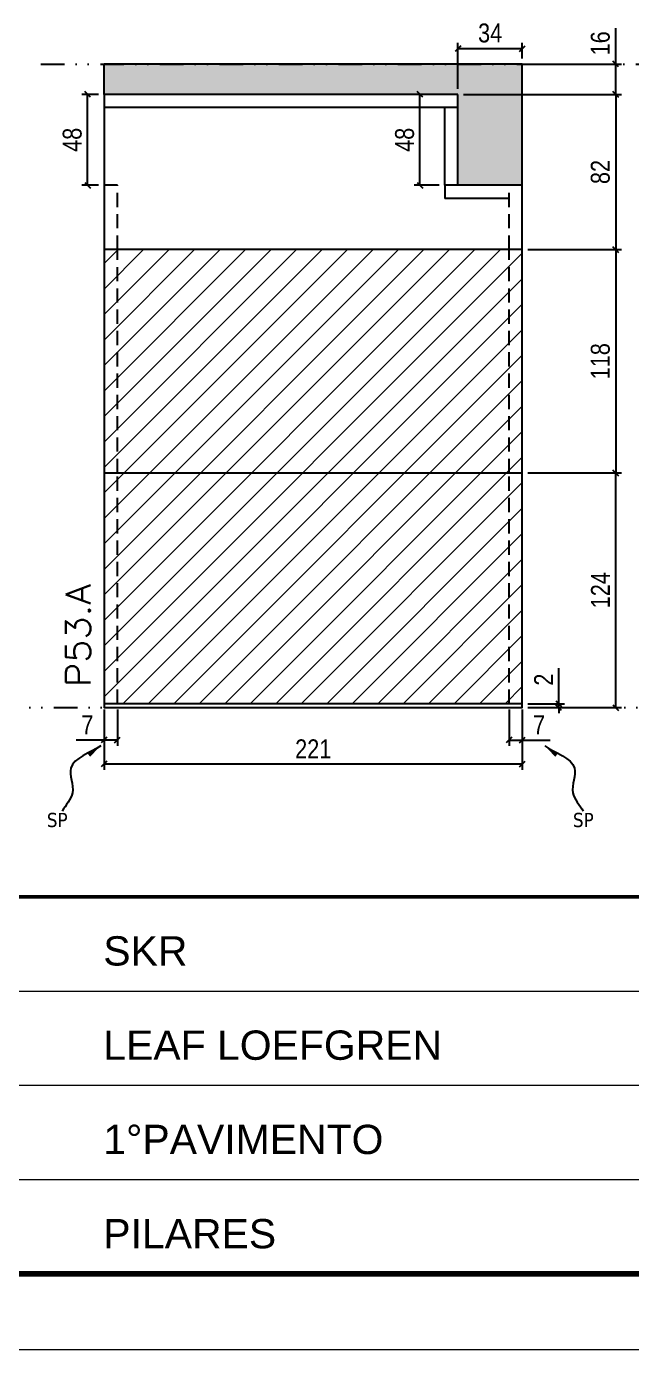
# Model space of a CAD drawing. Extents: x 14400 to 27878, y -21631 to 6985.
# Drawn here: x 19840 to 20160, y 4786 to 5485 of the extents above; entities that cross this region are included whole.
import ezdxf

# ---------------------------------------------------------------- set-up
doc = ezdxf.new("R2010")
doc.units = 0
for name, pattern in [('CONTINUO', [0]), ('DASHED', [0.75, 0.5, -0.25]), ('DIVIDE2', [0.625, 0.25, -0.125, 0, -0.125, 0, -0.125]), ('HIDDEN', [0.375, 0.25, -0.125])]:
    doc.linetypes.add(name, pattern=pattern)
for name, color, linetype in [('COTA', 241, 'Continuous'), ('Nível', 160, 'Continuous'), ('Painéis', 200, 'Continuous'), ('SARR_2.2x7', 40, 'Continuous'), ('Sarrafo de Pressão', 42, 'HIDDEN'), ('texto', 7, 'Continuous')]:
    doc.layers.add(name, color=color, linetype=linetype)
for name, color, linetype, lineweight in [('Folhas', 255, 'Continuous', 9), ('Hachura', 251, 'Continuous', 9), ('SARRAFO DE PRESSAO', 251, 'DASHED', 9), ('Texto Seção', 7, 'Continuous', 15)]:
    doc.layers.add(name, color=color, linetype=linetype, lineweight=lineweight)
doc.styles.add('ARIAL', font='arial.ttf')
doc.styles.add('COTA TECNICA', font='techl___.ttf', dxfattribs={"height": 10})
doc.styles.add('COTA TECNICA-50', font='techl___.ttf', dxfattribs={"height": 10})
doc.styles.add('REGUA-120', font='ROMANS.shx', dxfattribs={"height": 15})
doc.styles.get("Standard").update_dxf_attribs({"font": 'arial.ttf'})
doc.dimstyles.new('COTA PAINEL-50', dxfattribs={"dimtxt": 10, "dimasz": 3, "dimexe": 3, "dimexo": 3, "dimgap": 3, "dimtad": 1, "dimdec": 1, "dimzin": 12, "dimdsep": 46, "dimtxsty": 'COTA TECNICA-50', "dimblk1": 'OBLIQUE', "dimblk2": 'OBLIQUE', "dimsah": 1, "dimcen": 0.9, "dimclrd": 4, "dimclre": 4, "dimclrt": 240, "dimadec": 1, "dimazin": 3, "dimtfac": 1, "dimtdec": 1, "dimtmove": 0, "dimatfit": 3, "dimfxl": 1, "dimtolj": 1, "dimtzin": 12, "dimarcsym": 0})
doc.dimstyles.new('PAINEL', dxfattribs={"dimtxt": 10, "dimasz": 3, "dimexe": 3, "dimexo": 3, "dimgap": 3, "dimtad": 1, "dimdec": 1, "dimzin": 12, "dimdsep": 46, "dimtxsty": 'COTA TECNICA', "dimblk1": 'OBLIQUE', "dimblk2": 'OBLIQUE', "dimsah": 1, "dimcen": 0.9, "dimclrd": 4, "dimclre": 4, "dimclrt": 240, "dimadec": 1, "dimazin": 3, "dimtfac": 1, "dimtdec": 1, "dimtmove": 0, "dimatfit": 3, "dimfxl": 1, "dimtolj": 1, "dimtzin": 12, "dimarcsym": 0})
doc.dimstyles.get("Standard").update_dxf_attribs({"dimtxt": 0.18, "dimasz": 0.18, "dimexe": 0.18, "dimexo": 0.0625, "dimgap": 0.09, "dimtad": 0, "dimtih": 1, "dimtoh": 1, "dimdec": 4, "dimzin": 0, "dimdsep": 46, "dimtxsty": 'Standard', "dimcen": 0.09, "dimadec": 0, "dimazin": 0, "dimtfac": 1, "dimtdec": 4, "dimtofl": 0, "dimtmove": 0, "dimatfit": 3, "dimfxl": 1, "dimtolj": 1, "dimtzin": 0, "dimarcsym": 0})

# ---------------------------------------------------------------- blocks, each defined once
blk = doc.blocks.new('9999999999')
at = {"color": 30, "linetype": 'CONTINUO'}
for p, q in [((98564.56, 34379.64), (99583.98, 34379.64)), ((98564.56, 34329.83), (99487.98, 34329.83)), ((98564.56, 34280.02), (99487.98, 34280.02))]:
    blk.add_line(p, q, dxfattribs=at)
at = {"color": 30, "linetype": 'CONTINUO', "const_width": 2}
blk.add_lwpolyline([(99583.98, 34230.21), (99583.98, 34414.45, 0.414214), (99568.98, 34429.45), (98228.98, 34429.45, 0.414214), (98213.98, 34414.45), (98213.98, 34245.21, 0.414214), (98228.98, 34230.21), (99583.98, 34230.21)], format="xyb", dxfattribs=at)
at = {"layer": 'Folhas'}
blk.add_lwpolyline([(98138.98, 34190.21), (99623.98, 34190.21), (99623.98, 35240.21), (98138.98, 35240.21)], close=True, dxfattribs=at)
at = {"layer": 'Folhas', "color": 30, "const_width": 3}
blk.add_lwpolyline([(98213.98, 34230.21), (99583.98, 34230.21), (99583.98, 35200.21), (98213.98, 35200.21)], close=True, dxfattribs=at)
at = {"color": 7, "linetype": 'Continuous', "ltscale": 5, "style": 'ARIAL'}
for s, height, p in [('SKR', 15.483, (98837.68, 34393.13)), ('LEAF LOEFGREN', 15.4829, (98837.68, 34343.32)), ('1°PAVIMENTO', 15.4829, (98837.68, 34293.51)), ('PILARES', 15.483, (98837.68, 34243.7))]:
    blk.add_text(s, height=height, dxfattribs=at).set_placement(p)
blk = doc.blocks.new('_Oblique')
at = {"color": 0, "linetype": 'ByBlock', "lineweight": -2}
blk.add_line((-0.5, -0.5), (0.5, 0.5), dxfattribs=at)
blk = doc.blocks.new('*D1550')
at = {"layer": 'COTA', "color": 4, "lineweight": -2, "transparency": 16777216}
for p, q in [((19881.12, 5124.44), (19881.12, 5092.54)), ((20102.12, 5124.44), (20102.12, 5092.54)), ((20102.12, 5095.54), (19881.12, 5095.54))]:
    blk.add_line(p, q, dxfattribs=at)
at = {"layer": 'Defpoints', "color": 0, "transparency": 16777216}
for p in [(19881.12, 5127.44), (20102.12, 5127.44), (19881.12, 5095.54)]:
    blk.add_point(p, dxfattribs=at)
at = {"layer": 'COTA', "color": 4, "lineweight": -2, "transparency": 16777216, "xscale": 3, "yscale": 3, "zscale": 3, "rotation": 180}
blk.add_blockref('_Oblique', (19881.12, 5095.54), dxfattribs=at)
at = {"layer": 'COTA', "color": 4, "lineweight": -2, "transparency": 16777216, "xscale": 3, "yscale": 3, "zscale": 3}
blk.add_blockref('_Oblique', (20102.12, 5095.54), dxfattribs=at)
at = {"layer": 'COTA', "color": 240, "transparency": 16777216, "insert": (19991.62, 5103.6), "char_height": 10, "attachment_point": 5, "style": 'COTA TECNICA'}
blk.add_mtext('\\A1;221', dxfattribs=at)
blk = doc.blocks.new('*D1551')
at = {"layer": 'COTA', "color": 4, "lineweight": -2, "transparency": 16777216}
for p, q in [((20095.12, 5124.44), (20095.12, 5105.19)), ((20102.12, 5122.44), (20102.12, 5105.19)), ((20095.12, 5108.19), (20102.12, 5108.19)), ((20102.12, 5108.19), (20116.85, 5108.19))]:
    blk.add_line(p, q, dxfattribs=at)
at = {"layer": 'Defpoints', "color": 0, "transparency": 16777216}
for p in [(20095.12, 5127.44), (20102.12, 5125.44), (20102.12, 5108.19)]:
    blk.add_point(p, dxfattribs=at)
at = {"layer": 'COTA', "color": 4, "lineweight": -2, "transparency": 16777216, "xscale": 3, "yscale": 3, "zscale": 3, "rotation": 180}
blk.add_blockref('_Oblique', (20095.12, 5108.19), dxfattribs=at)
at = {"layer": 'COTA', "color": 4, "lineweight": -2, "transparency": 16777216, "xscale": 3, "yscale": 3, "zscale": 3}
blk.add_blockref('_Oblique', (20102.12, 5108.19), dxfattribs=at)
at = {"layer": 'COTA', "color": 240, "transparency": 16777216, "insert": (20110.99, 5116.27), "char_height": 10, "attachment_point": 5, "style": 'COTA TECNICA-50'}
blk.add_mtext('\\A1;7', dxfattribs=at)
blk = doc.blocks.new('*D1552')
at = {"layer": 'COTA', "color": 4, "lineweight": -2, "transparency": 16777216}
for p, q in [((19881.12, 5122.44), (19881.12, 5105.19)), ((19888.12, 5124.44), (19888.12, 5105.19)), ((19881.12, 5108.19), (19866.39, 5108.19)), ((19888.12, 5108.19), (19881.12, 5108.19))]:
    blk.add_line(p, q, dxfattribs=at)
at = {"layer": 'Defpoints', "color": 0, "transparency": 16777216}
for p in [(19881.12, 5125.44), (19888.12, 5127.44), (19881.12, 5108.19)]:
    blk.add_point(p, dxfattribs=at)
at = {"layer": 'COTA', "color": 4, "lineweight": -2, "transparency": 16777216, "xscale": 3, "yscale": 3, "zscale": 3, "rotation": 180}
blk.add_blockref('_Oblique', (19881.12, 5108.19), dxfattribs=at)
at = {"layer": 'COTA', "color": 4, "lineweight": -2, "transparency": 16777216, "xscale": 3, "yscale": 3, "zscale": 3}
blk.add_blockref('_Oblique', (19888.12, 5108.19), dxfattribs=at)
at = {"layer": 'COTA', "color": 240, "transparency": 16777216, "insert": (19872.26, 5116.27), "char_height": 10, "attachment_point": 5, "style": 'COTA TECNICA-50'}
blk.add_mtext('\\A1;7', dxfattribs=at)
blk = doc.blocks.new('*D1553')
at = {"layer": 'COTA', "color": 4, "lineweight": -2, "transparency": 16777216}
for p, q in [((20121.38, 5127.44), (20121.38, 5146.24)), ((20105.12, 5127.44), (20124.38, 5127.44)), ((20105.12, 5125.44), (20124.38, 5125.44)), ((20121.38, 5125.44), (20121.38, 5127.44)), ((20121.38, 5125.44), (20121.38, 5122.44))]:
    blk.add_line(p, q, dxfattribs=at)
at = {"layer": 'Defpoints', "color": 0, "transparency": 16777216}
for p in [(20102.12, 5127.44), (20102.12, 5125.44), (20121.38, 5125.44)]:
    blk.add_point(p, dxfattribs=at)
at = {"layer": 'COTA', "color": 4, "lineweight": -2, "transparency": 16777216, "xscale": 3, "yscale": 3, "zscale": 3}
for p, rotation in [((20121.38, 5127.44), 270), ((20121.38, 5125.44), 90)]:
    blk.add_blockref('_Oblique', p, dxfattribs=dict(at, rotation=rotation))
at = {"layer": 'COTA', "color": 240, "transparency": 16777216, "insert": (20113.38, 5140.18), "char_height": 10, "attachment_point": 5, "rotation": 90, "style": 'COTA TECNICA-50'}
blk.add_mtext('\\A1;2', dxfattribs=at)
blk = doc.blocks.new('*D1567')
at = {"layer": 'COTA', "color": 4, "lineweight": -2, "transparency": 16777216}
for p, q in [((20151.49, 5465.44), (20151.49, 5484.45)), ((20105.12, 5465.44), (20154.49, 5465.44)), ((20151.49, 5449.44), (20151.49, 5465.44)), ((20071.12, 5449.44), (20154.49, 5449.44))]:
    blk.add_line(p, q, dxfattribs=at)
at = {"layer": 'Defpoints', "color": 0, "transparency": 16777216}
for p in [(20102.12, 5465.44), (20151.49, 5465.44), (20068.12, 5449.44)]:
    blk.add_point(p, dxfattribs=at)
at = {"layer": 'COTA', "color": 4, "lineweight": -2, "transparency": 16777216, "xscale": 3, "yscale": 3, "zscale": 3}
for p, rotation in [((20151.49, 5465.44), 90), ((20151.49, 5449.44), 270)]:
    blk.add_blockref('_Oblique', p, dxfattribs=dict(at, rotation=rotation))
at = {"layer": 'COTA', "color": 240, "transparency": 16777216, "insert": (20143.39, 5476.44), "char_height": 10, "attachment_point": 5, "rotation": 90, "style": 'COTA TECNICA-50'}
blk.add_mtext('\\A1;16', dxfattribs=at)
blk = doc.blocks.new('*D1568')
at = {"layer": 'COTA', "color": 4, "linetype": 'ByBlock', "lineweight": -2, "transparency": 16777216}
for p, q in [((20105.12, 5249.44), (20154.49, 5249.44)), ((20151.49, 5125.44), (20151.49, 5249.44)), ((20105.12, 5125.44), (20154.49, 5125.44))]:
    blk.add_line(p, q, dxfattribs=at)
at = {"layer": 'Defpoints', "color": 0, "linetype": 'ByBlock', "transparency": 16777216}
for p in [(20102.12, 5249.44), (20151.49, 5249.44), (20102.12, 5125.44)]:
    blk.add_point(p, dxfattribs=at)
at = {"layer": 'COTA', "color": 4, "linetype": 'ByBlock', "lineweight": -2, "transparency": 16777216, "xscale": 3, "yscale": 3, "zscale": 3}
for p, rotation in [((20151.49, 5249.44), 90), ((20151.49, 5125.44), 270)]:
    blk.add_blockref('_Oblique', p, dxfattribs=dict(at, rotation=rotation))
at = {"layer": 'COTA', "color": 240, "linetype": 'ByBlock', "transparency": 16777216, "insert": (20143.41, 5187.44), "char_height": 10, "attachment_point": 5, "rotation": 90, "style": 'COTA TECNICA'}
blk.add_mtext('\\A1;124', dxfattribs=at)
blk = doc.blocks.new('*D1569')
at = {"layer": 'COTA', "color": 4, "linetype": 'ByBlock', "lineweight": -2, "transparency": 16777216}
for p, q in [((20105.12, 5249.44), (20154.49, 5249.44)), ((20151.49, 5125.44), (20151.49, 5249.44)), ((20105.12, 5125.44), (20154.49, 5125.44))]:
    blk.add_line(p, q, dxfattribs=at)
at = {"layer": 'Defpoints', "color": 0, "linetype": 'ByBlock', "transparency": 16777216}
for p in [(20102.12, 5249.44), (20151.49, 5249.44), (20102.12, 5125.44)]:
    blk.add_point(p, dxfattribs=at)
at = {"layer": 'COTA', "color": 4, "linetype": 'ByBlock', "lineweight": -2, "transparency": 16777216, "xscale": 3, "yscale": 3, "zscale": 3}
for p, rotation in [((20151.49, 5249.44), 90), ((20151.49, 5125.44), 270)]:
    blk.add_blockref('_Oblique', p, dxfattribs=dict(at, rotation=rotation))
at = {"layer": 'COTA', "color": 240, "linetype": 'ByBlock', "transparency": 16777216, "insert": (20143.41, 5187.44), "char_height": 10, "attachment_point": 5, "rotation": 90, "style": 'COTA TECNICA'}
blk.add_mtext('\\A1;124', dxfattribs=at)
blk = doc.blocks.new('*D1682')
at = {"layer": 'COTA', "color": 4, "lineweight": -2, "transparency": 16777216}
for p, q in [((20105.12, 5367.44), (20154.49, 5367.44)), ((20151.49, 5367.44), (20151.49, 5249.44)), ((20105.12, 5249.44), (20154.49, 5249.44))]:
    blk.add_line(p, q, dxfattribs=at)
at = {"layer": 'Defpoints', "color": 0, "transparency": 16777216}
for p in [(20102.12, 5367.44), (20102.12, 5249.44), (20151.49, 5249.44)]:
    blk.add_point(p, dxfattribs=at)
at = {"layer": 'COTA', "color": 4, "lineweight": -2, "transparency": 16777216, "xscale": 3, "yscale": 3, "zscale": 3}
for p, rotation in [((20151.49, 5367.44), 90), ((20151.49, 5249.44), 270)]:
    blk.add_blockref('_Oblique', p, dxfattribs=dict(at, rotation=rotation))
at = {"layer": 'COTA', "color": 240, "transparency": 16777216, "insert": (20143.39, 5308.44), "char_height": 10, "attachment_point": 5, "rotation": 90, "style": 'COTA TECNICA'}
blk.add_mtext('\\A1;118', dxfattribs=at)
blk = doc.blocks.new('*D4315')
at = {"layer": 'COTA', "color": 4, "lineweight": -2, "transparency": 16777216}
for p, q in [((20071.12, 5449.44), (20154.49, 5449.44)), ((20151.49, 5449.44), (20151.49, 5367.44)), ((20105.12, 5367.44), (20154.49, 5367.44))]:
    blk.add_line(p, q, dxfattribs=at)
at = {"layer": 'Defpoints', "color": 0, "transparency": 16777216}
for p in [(20068.12, 5449.44), (20102.12, 5367.44), (20151.49, 5367.44)]:
    blk.add_point(p, dxfattribs=at)
at = {"layer": 'COTA', "color": 4, "lineweight": -2, "transparency": 16777216, "xscale": 3, "yscale": 3, "zscale": 3}
for p, rotation in [((20151.49, 5449.44), 90), ((20151.49, 5367.44), 270)]:
    blk.add_blockref('_Oblique', p, dxfattribs=dict(at, rotation=rotation))
at = {"layer": 'COTA', "color": 240, "transparency": 16777216, "insert": (20143.39, 5408.44), "char_height": 10, "attachment_point": 5, "rotation": 90, "style": 'COTA TECNICA'}
blk.add_mtext('\\A1;82', dxfattribs=at)
blk = doc.blocks.new('*D4317')
at = {"layer": 'COTA', "color": 4, "lineweight": -2, "transparency": 16777216}
for p, q in [((20068.12, 5452.44), (20068.12, 5476.64)), ((20102.12, 5468.44), (20102.12, 5476.64)), ((20068.12, 5473.64), (20102.12, 5473.64))]:
    blk.add_line(p, q, dxfattribs=at)
at = {"layer": 'Defpoints', "color": 0, "transparency": 16777216}
for p in [(20102.12, 5473.64), (20102.12, 5465.44), (20068.12, 5449.44)]:
    blk.add_point(p, dxfattribs=at)
at = {"layer": 'COTA', "color": 4, "lineweight": -2, "transparency": 16777216, "xscale": 3, "yscale": 3, "zscale": 3, "rotation": 180}
blk.add_blockref('_Oblique', (20068.12, 5473.64), dxfattribs=at)
at = {"layer": 'COTA', "color": 4, "lineweight": -2, "transparency": 16777216, "xscale": 3, "yscale": 3, "zscale": 3}
blk.add_blockref('_Oblique', (20102.12, 5473.64), dxfattribs=at)
at = {"layer": 'COTA', "color": 240, "transparency": 16777216, "insert": (20085.12, 5481.86), "char_height": 10, "attachment_point": 5, "style": 'COTA TECNICA'}
blk.add_mtext('\\A1;34', dxfattribs=at)
blk = doc.blocks.new('*D4318')
at = {"layer": 'COTA', "color": 4, "lineweight": -2, "transparency": 16777216}
for p, q in [((20065.12, 5449.44), (20045.04, 5449.44)), ((20048.04, 5401.44), (20048.04, 5449.44)), ((20058.12, 5401.44), (20045.04, 5401.44))]:
    blk.add_line(p, q, dxfattribs=at)
at = {"layer": 'Defpoints', "color": 0, "transparency": 16777216}
for p in [(20048.04, 5449.44), (20068.12, 5449.44), (20061.12, 5401.44)]:
    blk.add_point(p, dxfattribs=at)
at = {"layer": 'COTA', "color": 4, "lineweight": -2, "transparency": 16777216, "xscale": 3, "yscale": 3, "zscale": 3}
for p, rotation in [((20048.04, 5449.44), 90), ((20048.04, 5401.44), 270)]:
    blk.add_blockref('_Oblique', p, dxfattribs=dict(at, rotation=rotation))
at = {"layer": 'COTA', "color": 240, "transparency": 16777216, "insert": (20039.95, 5425.44), "char_height": 10, "attachment_point": 5, "rotation": 90, "style": 'COTA TECNICA'}
blk.add_mtext('\\A1;48', dxfattribs=at)
blk = doc.blocks.new('*D4319')
at = {"layer": 'COTA', "color": 4, "lineweight": -2, "transparency": 16777216}
for p, q in [((19878.12, 5449.44), (19869.39, 5449.44)), ((19872.39, 5401.44), (19872.39, 5449.44)), ((19878.12, 5401.44), (19869.39, 5401.44))]:
    blk.add_line(p, q, dxfattribs=at)
at = {"layer": 'Defpoints', "color": 0, "transparency": 16777216}
for p in [(19872.39, 5449.44), (19881.12, 5449.44), (19881.12, 5401.44)]:
    blk.add_point(p, dxfattribs=at)
at = {"layer": 'COTA', "color": 4, "lineweight": -2, "transparency": 16777216, "xscale": 3, "yscale": 3, "zscale": 3}
for p, rotation in [((19872.39, 5449.44), 90), ((19872.39, 5401.44), 270)]:
    blk.add_blockref('_Oblique', p, dxfattribs=dict(at, rotation=rotation))
at = {"layer": 'COTA', "color": 240, "transparency": 16777216, "insert": (19864.29, 5425.44), "char_height": 10, "attachment_point": 5, "rotation": 90, "style": 'COTA TECNICA'}
blk.add_mtext('\\A1;48', dxfattribs=at)

msp = doc.modelspace()

# ---------------------------------------------------------------- hatches: boundary and pattern name
at = {"layer": 'COTA'}
h = msp.add_hatch(dxfattribs=at)
h.set_pattern_fill('AR-CONC', color=256, scale=0.03)
h.set_pattern_definition([(50, (-35.1156, 0), (5.4655401, -0.4781726), [0.5715, -6.2865]), (355, (-35.1156, 0), (-1.0573026, 5.7317054), [0.4572, -5.0292175]), (100.451445, (-34.66, -0.04), (4.4082374, 5.2535326), [0.4857003, -5.3427073]), (46.1842, (-35.1156, 1.524), (8.1323712, -1.2612698), [0.85725, -9.42975]), (96.635558, (-34.438, 1.419), (7.122124, 7.4227837), [0.7285507, -8.0140682]), (351.18415, (-35.1156, 1.524), (7.122124, 7.4227837), [0.685799, -7.543792]), (21, (-34.3536, 1.143), (4.5484317, -3.0679559), [0.5715, -6.2865]), (326, (-34.3536, 1.143), (1.8540609, 5.525639), [0.4572, -5.0292]), (71.451445, (-33.9745, 0.8873), (6.4024926, 2.457683), [0.4857003, -5.3426981]), (37.5, (-35.1156, 0), (0.0926581, 2.53665117), [0, -4.96824, 0, -5.1054, 0, -5.04825]), (7.5, (-35.1156, 0), (2.00458988, 3.00541724), [0, -2.91084, 0, -4.85394, 0, -1.92405]), (327.5, (-36.8148, 0), (4.06771786, -0.17186232), [0, -1.905, 0, -5.9436, 0, -7.8867]), (317.5, (-37.5768, 0), (4.44387544, 0.76279473), [0, -2.4765, 0, -3.94716, 0, -5.6007])])
h.paths.add_polyline_path([(20068.12, 5401.44), (20102.12, 5401.44), (20102.12, 5465.44), (19881.12, 5465.44), (19881.12, 5449.44), (20068.12, 5449.44)])
at = {"layer": 'Hachura', "linetype": 'ByBlock'}
h = msp.add_hatch(dxfattribs=at)
h.set_pattern_fill('ANSI31', color=256, scale=3)
h.paths.add_polyline_path([(20102.12, 5367.44), (19881.12, 5367.44), (19881.12, 5249.44), (20102.12, 5249.44)])
h.paths.add_polyline_path([(20102.12, 5249.44), (19881.12, 5249.44), (19881.12, 5127.44), (20102.12, 5127.44)])
h.paths.add_polyline_path([(20415.9, 5249.44), (20194.9, 5249.44), (20194.9, 5127.44), (20415.9, 5127.44)])
h.paths.add_polyline_path([(20415.9, 5367.44), (20194.9, 5367.44), (20194.9, 5249.44), (20415.9, 5249.44)])
h.paths.add_polyline_path([(20533.41, 5367.42), (20508.41, 5367.42), (20508.41, 5251.44), (20533.41, 5251.44)])
h.paths.add_polyline_path([(20533.41, 5251.44), (20508.41, 5251.44), (20508.41, 5127.44), (20533.41, 5127.44)])

# ---------------------------------------------------------------- linework, layer by layer
at = {"layer": 'COTA', "linetype": 'ByBlock'}
for p, q in [((20102.12, 5465.44), (19881.12, 5465.44)), ((19881.12, 5449.44), (19881.12, 5465.44)), ((20102.12, 5401.44), (20102.12, 5465.44))]:
    msp.add_line(p, q, dxfattribs=at)
at = {"layer": 'COTA'}
for p, q in [((19888.12, 5401.44), (19881.12, 5401.44)), ((20068.12, 5401.44), (20061.12, 5401.44)), ((20061.12, 5401.44), (20061.12, 5394.44))]:
    msp.add_line(p, q, dxfattribs=at)
at = {"layer": 'Nível', "color": 4, "linetype": 'DIVIDE2', "ltscale": 50}
for p, q in [((19847.66, 5465.44), (20626.97, 5465.44)), ((19256.97, 5125.44), (20626.97, 5125.44))]:
    msp.add_line(p, q, dxfattribs=at)
at = {"layer": 'Painéis'}
for p, q in [((19881.12, 5449.44), (19881.12, 5249.44)), ((20068.12, 5449.44), (19881.12, 5449.44)), ((20068.12, 5401.44), (20068.12, 5449.44)), ((20102.12, 5401.44), (20068.12, 5401.44)), ((20102.12, 5249.44), (20102.12, 5401.44)), ((20102.12, 5367.44), (19881.12, 5367.44)), ((19881.12, 5249.44), (20102.12, 5249.44)), ((19881.12, 5249.44), (19881.12, 5127.44)), ((19881.12, 5249.44), (20102.12, 5249.44)), ((20102.12, 5127.44), (20102.12, 5249.44))]:
    msp.add_line(p, q, dxfattribs=at)
msp.add_lwpolyline([(20102.12, 5127.44), (19881.12, 5127.44), (19881.12, 5125.44), (20102.12, 5125.44)], close=True, dxfattribs=at)
at = {"layer": 'SARR_2.2x7'}
for p, q in [((20068.12, 5442.44), (19881.12, 5442.44)), ((20061.12, 5401.44), (20061.12, 5442.44)), ((20095.12, 5394.44), (20061.12, 5394.44))]:
    msp.add_line(p, q, dxfattribs=at)
at = {"layer": 'Sarrafo de Pressão', "ltscale": 30}
for p, q in [((19888.12, 5367.44), (19888.12, 5401.44)), ((20095.12, 5367.44), (20095.12, 5401.44)), ((19888.12, 5249.44), (19888.12, 5367.44)), ((20095.12, 5249.44), (20095.12, 5367.44)), ((19888.12, 5127.44), (19888.12, 5249.44)), ((20095.12, 5127.44), (20095.12, 5249.44))]:
    msp.add_line(p, q, dxfattribs=at)

# ---------------------------------------------------------------- block references
at = {"layer": 'SARRAFO DE PRESSAO', "color": 6, "linetype": 'ByBlock'}
msp.add_blockref('9999999999', (-78957.01, -29404.05), dxfattribs=at)

# ---------------------------------------------------------------- texts
at = {"layer": 'texto', "color": 0, "char_height": 7.5, "attachment_point": 5}
for insert in [(19856.34, 5065.94), (20134.37, 5065.94)]:
    msp.add_mtext('{\\fTahoma|b0|i0|c0|p34;\\C4;SP}', dxfattribs=dict(at, insert=insert))
at = {"layer": 'Texto Seção', "style": 'REGUA-120', "width": 1.1}
msp.add_text('P53.A', height=13, rotation=90, dxfattribs=at).set_placement((19873.87, 5136.2))

# ---------------------------------------------------------------- dimensions: what is measured, and where the dimension line sits
at = {"layer": 'COTA'}
for base, p1, p2, dimstyle, picture, middle in [((20102.12, 5473.64), (20068.12, 5449.44), (20102.12, 5465.44), 'PAINEL', '*D4317', (20085.12, 5481.86)), ((20102.12, 5108.19), (20095.12, 5127.44), (20102.12, 5125.44), 'COTA PAINEL-50', '*D1551', (20110.99, 5116.27))]:
    dim = msp.add_linear_dim(base=base, p1=p1, p2=p2, dimstyle=dimstyle, dxfattribs=at)
    dim.commit()
    dim.dimension.update_dxf_attribs({"geometry": picture, "text_midpoint": middle})
for base, p1, p2, angle, dimstyle, picture, middle in [((20151.49, 5465.44), (20068.12, 5449.44), (20102.12, 5465.44), 90, 'COTA PAINEL-50', '*D1567', (20143.39, 5476.44)), ((19872.39, 5449.44), (19881.12, 5401.44), (19881.12, 5449.44), 90, 'PAINEL', '*D4319', (19864.29, 5425.44)), ((20048.04, 5449.44), (20061.12, 5401.44), (20068.12, 5449.44), 90, 'PAINEL', '*D4318', (20039.95, 5425.44)), ((20151.49, 5367.44), (20068.12, 5449.44), (20102.12, 5367.44), 90, 'PAINEL', '*D4315', (20143.39, 5408.44)), ((20151.49, 5249.44), (20102.12, 5367.44), (20102.12, 5249.44), 90, 'PAINEL', '*D1682', (20143.39, 5308.44)), ((19881.12, 5108.19), (19888.12, 5127.44), (19881.12, 5125.44), 180, 'COTA PAINEL-50', '*D1552', (19872.26, 5116.27))]:
    dim = msp.add_linear_dim(base=base, p1=p1, p2=p2, angle=angle, dimstyle=dimstyle, dxfattribs=at)
    dim.commit()
    dim.dimension.update_dxf_attribs({"geometry": picture, "text_midpoint": middle})
at = {"layer": 'COTA', "linetype": 'ByBlock'}
for picture in ['*D1568', '*D1569']:
    dim = msp.add_aligned_dim(p1=(20102.12, 5125.44), p2=(20102.12, 5249.44), distance=-49.37, dimstyle='PAINEL', dxfattribs=at)
    dim.commit()
    dim.dimension.update_dxf_attribs({"geometry": picture, "text_midpoint": (20143.41, 5187.44)})
at = {"layer": 'COTA'}
dim = msp.add_linear_dim(base=(20121.38, 5125.44), p1=(20102.12, 5127.44), p2=(20102.12, 5125.44), angle=90, dimstyle='COTA PAINEL-50', dxfattribs=at)
dim.commit()
dim.dimension.update_dxf_attribs({"geometry": '*D1553', "text_midpoint": (20121.38, 5140.18), "dimtype": 160})
dim = msp.add_linear_dim(base=(19881.12, 5095.54), p1=(20102.12, 5127.44), p2=(19881.12, 5127.44), angle=180, dimstyle='PAINEL', override={"dimarcsym": 2}, dxfattribs=at)
dim.commit()
dim.dimension.update_dxf_attribs({"geometry": '*D1550', "text_midpoint": (19991.62, 5103.6)})

# ---------------------------------------------------------------- leaders
at = {"layer": 'COTA', "path_type": 1}
for points in [[(19879.29, 5105.25), (19863.51, 5093.42), (19864.43, 5080.41), (19858.88, 5070.63)], [(20113.95, 5105.25), (20129.73, 5093.42), (20128.81, 5080.41), (20134.36, 5070.63)]]:
    msp.add_leader(points, dimstyle='Standard', override={"dimasz": 8}, dxfattribs=at)

doc.saveas('drawing.dxf')
